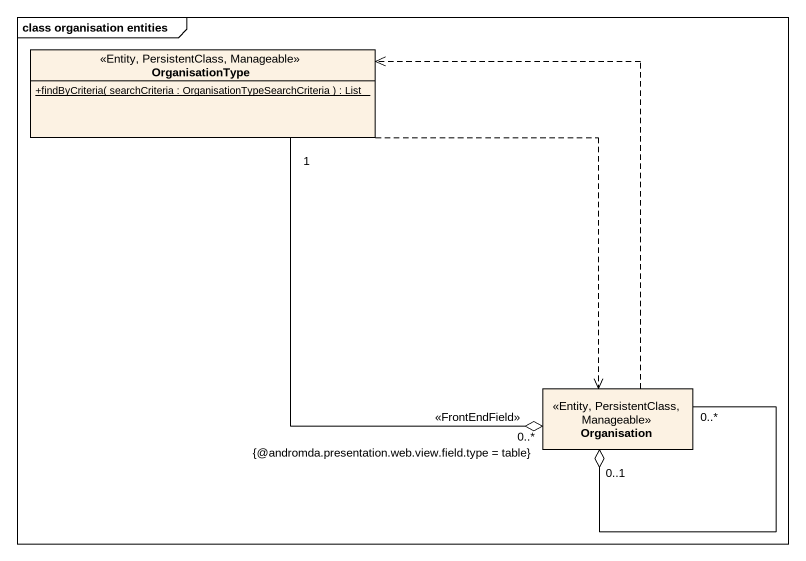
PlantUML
@startuml
mainframe class organisation entities
hide circle
hide empty members
skinparam classAttributeIconSize 0
class OrganisationType <<Entity, PersistentClass, Manageable>> {
  {static} +findByCriteria( searchCriteria : OrganisationTypeSearchCriteria ) : List
}
class Organisation <<Entity, PersistentClass, Manageable>>
OrganisationType "1" --o "<<FrontEndField>>\n0..*\n{@andromda.presentation.web.view.field.type = table}" Organisation
OrganisationType ..> Organisation
Organisation .up.> OrganisationType
Organisation "0..1" o-- "0..*" Organisation
@enduml
